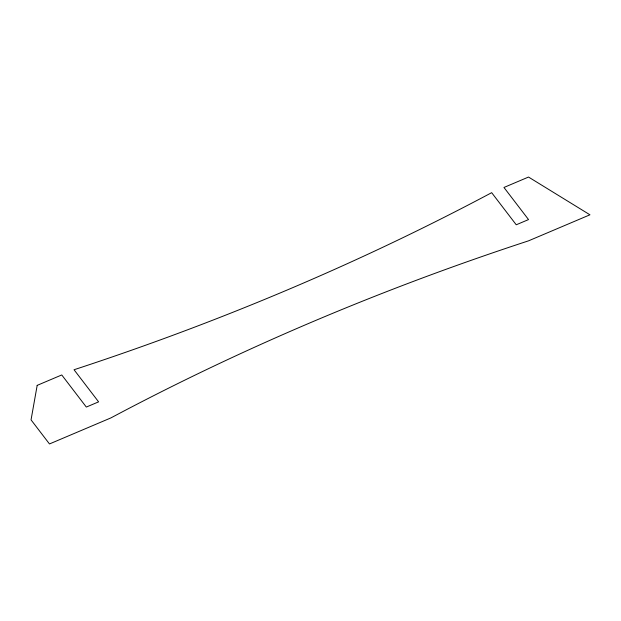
<?xml version="1.0" encoding="UTF-8"?>
<svg xmlns="http://www.w3.org/2000/svg" width="621" height="621" viewBox="0 0 621 621"><rect width="100%" height="100%" fill="white"/><g stroke="black" fill="none" stroke-linecap="round" stroke-linejoin="round"><path stroke-width="0.93" d="M37.182 385.369L31.05 419.866L49.478 443.953L110.895 417.91A2002.834 1371.036 -8.4 0 1 528.533 240.839L589.95 214.804L528.525 177.047L503.957 187.464L528.533 219.578L516.245 224.786L491.669 192.673A2002.834 1371.036 -8.4 0 1 74.039 369.743L98.607 401.857L86.327 407.065L61.751 374.952L37.182 385.369"/></g></svg>
